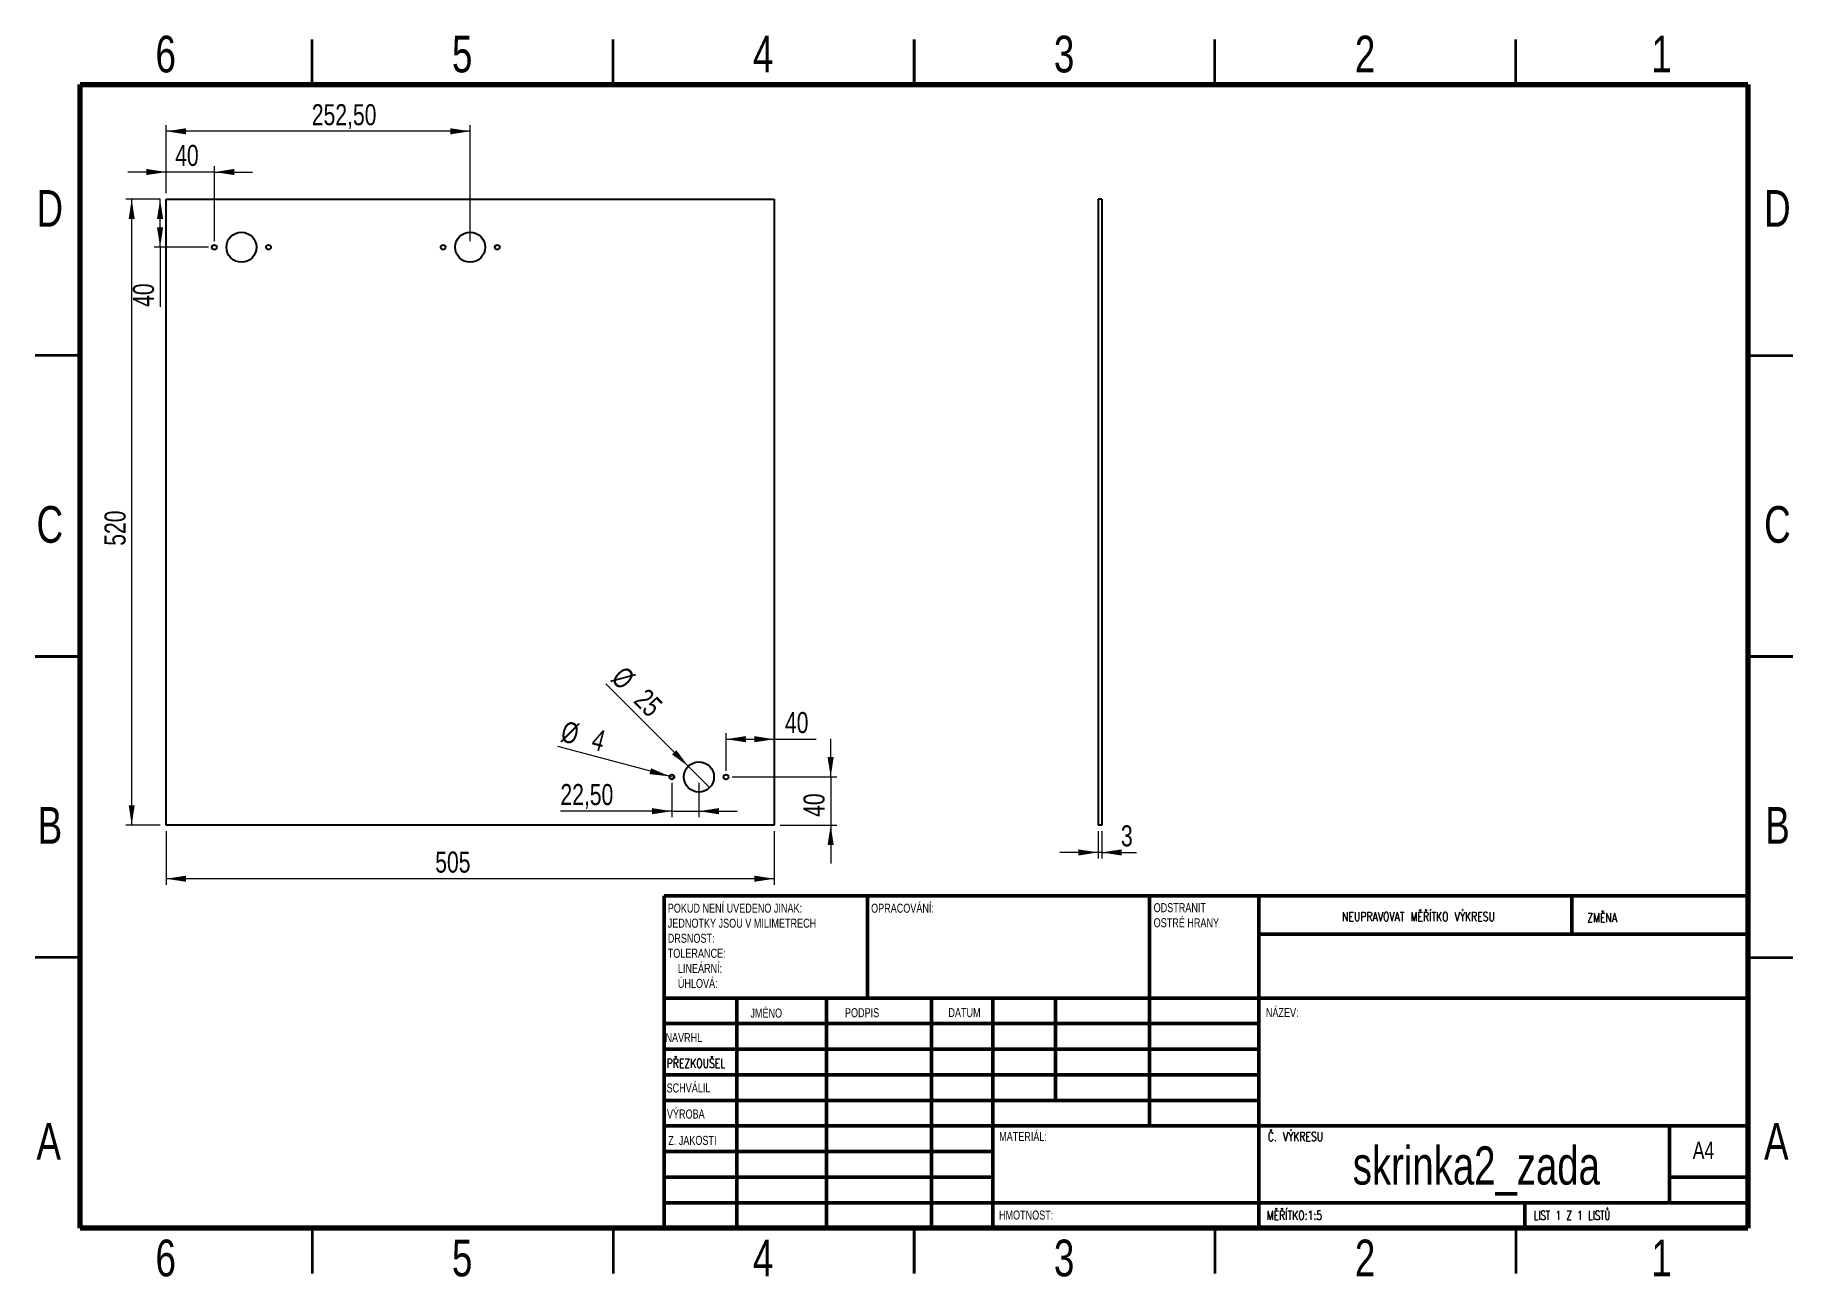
# Model space of a CAD drawing. Header units: millimetres. Extents: x 12 to 1472, y 10 to 1041.
import ezdxf

# ---------------------------------------------------------------- set-up
doc = ezdxf.new("R2010")
doc.units = ezdxf.units.MM
doc.header["$LTSCALE"] = 5
doc.styles.add('SLDTEXTSTYLE0', font='TXT', dxfattribs={"width": 0.75})
doc.styles.add('SLDTEXTSTYLE1', font='TXT', dxfattribs={"width": 0.6875, "bigfont": 'bigfont'})
doc.styles.add('SLDTEXTSTYLE2', font='TXT', dxfattribs={"width": 0.75, "bigfont": 'bigfont'})
doc.dimstyles.new('SLDDIMSTYLE0', dxfattribs={"dimtxt": 17.5, "dimasz": 16.51, "dimexe": 0, "dimexo": 0.0625, "dimgap": 4.375, "dimtad": 1, "dimrnd": 1e-09, "dimzin": 12, "dimdsep": 46, "dimtxsty": 'SLDTEXTSTYLE0', "dimsah": 1, "dimcen": 0.09, "dimadec": 0, "dimazin": 3, "dimtfac": 1, "dimtofl": 0, "dimtmove": 0, "dimatfit": 3, "dimfxl": 1, "dimfrac": 2, "dimtolj": 1, "dimtzin": 12, "dimarcsym": 0})
doc.dimstyles.new('SLDDIMSTYLE1', dxfattribs={"dimtxt": 17.5, "dimasz": 16.51, "dimexe": 0, "dimexo": 0.0625, "dimgap": 4.375, "dimtad": 1, "dimrnd": 1e-09, "dimzin": 12, "dimdsep": 46, "dimtxsty": 'SLDTEXTSTYLE0', "dimblk1": 'NONE', "dimsah": 1, "dimcen": 0, "dimadec": 0, "dimazin": 3, "dimtfac": 1, "dimtmove": 0, "dimatfit": 3, "dimldrblk": 'NONE', "dimfxl": 1, "dimfrac": 2, "dimtolj": 1, "dimtzin": 12, "dimarcsym": 0})
doc.dimstyles.new('SLDDIMSTYLE2', dxfattribs={"dimtxt": 17.5, "dimasz": 16.51, "dimexe": 0, "dimexo": 0.0625, "dimgap": 4.375, "dimtad": 1, "dimrnd": 1e-09, "dimzin": 12, "dimdsep": 46, "dimtxsty": 'SLDTEXTSTYLE0', "dimsah": 1, "dimcen": 0.09, "dimadec": 0, "dimazin": 3, "dimtfac": 1, "dimtmove": 0, "dimatfit": 0, "dimfxl": 1, "dimfrac": 2, "dimtolj": 1, "dimtzin": 12, "dimarcsym": 0})

# ---------------------------------------------------------------- blocks, each defined once
blk = doc.blocks.new('SW_NOTE_0')
at = {"color": 0, "linetype": 'Continuous', "lineweight": 0, "char_height": 7.5, "attachment_point": 1, "style": 'SLDTEXTSTYLE0'}
for s, insert in [('ODSTRANIT', (0, 9.7)), ('OSTRÉ HRANY', (0, -2.8))]:
    blk.add_mtext(s, dxfattribs=dict(at, insert=insert))
blk = doc.blocks.new('SW_NOTE_1')
at = {"color": 0, "linetype": 'Continuous', "lineweight": 0, "char_height": 7.5, "attachment_point": 1, "style": 'SLDTEXTSTYLE0'}
for s, insert in [('POKUD NENÍ UVEDENO JINAK:', (0, 9.7)), ('JEDNOTKY JSOU V MILIMETRECH', (0, -2.8)), ('TOLERANCE:', (0, -27.8)), ('DRSNOST:', (0, -15.3)), ('LINEÁRNÍ:', (8.4, -40.3)), ('ÚHLOVÁ:', (8.4, -52.8))]:
    blk.add_mtext(s, dxfattribs=dict(at, insert=insert))
blk = doc.blocks.new('_D')
at = {"color": 7, "linetype": 'Continuous', "lineweight": 18}
for p, q in [((121.4, 379.9), (121.4, 335.3)), ((626.4, 379.9), (626.4, 335.3)), ((626.4, 340.3), (121.4, 340.3))]:
    blk.add_line(p, q, dxfattribs=at)
for points in [[(121.4, 340.3), (137.9, 337.8), (137.9, 342.9)], [(626.4, 340.3), (609.8, 342.9), (609.8, 337.8)]]:
    blk.add_solid(points, dxfattribs=at)
at = {"color": 7, "linetype": 'Continuous', "lineweight": 18, "insert": (344.8, 362.9), "char_height": 17.5, "attachment_point": 1, "style": 'SLDTEXTSTYLE0'}
blk.add_mtext('505', dxfattribs=at)
blk = doc.blocks.new('_D_1')
at = {"color": 7, "linetype": 'Continuous', "lineweight": 18}
for p, q in [((116.4, 904.9), (87.7, 904.9)), ((92.7, 384.9), (92.7, 904.9)), ((116.4, 384.9), (87.7, 384.9))]:
    blk.add_line(p, q, dxfattribs=at)
for points in [[(92.7, 904.9), (90.2, 888.4), (95.2, 888.4)], [(92.7, 384.9), (95.2, 401.4), (90.2, 401.4)]]:
    blk.add_solid(points, dxfattribs=at)
at = {"color": 7, "linetype": 'Continuous', "lineweight": 18, "insert": (70.1, 616.9), "char_height": 17.5, "attachment_point": 1, "rotation": 90, "style": 'SLDTEXTSTYLE0'}
blk.add_mtext('520', dxfattribs=at)
blk = doc.blocks.new('_D_2')
at = {"color": 7, "linetype": 'Continuous', "lineweight": 18}
for q in [(446.7, 450.2), (543.3, 424.4)]:
    blk.add_line((539.4, 425.4), q, dxfattribs=at)
blk.add_solid([(539.4, 425.4), (524.1, 432.1), (522.8, 427.2)], dxfattribs=at)
at = {"color": 7, "linetype": 'Continuous', "lineweight": 18, "char_height": 17.5, "attachment_point": 1, "rotation": 345, "style": 'SLDTEXTSTYLE0'}
for s, insert in [('%%c', (452.5, 471.8)), ('4', (478.1, 465.2))]:
    blk.add_mtext(s, dxfattribs=dict(at, insert=insert))
blk = doc.blocks.new('_NONE')
blk = doc.blocks.new('_D_3')
at = {"color": 7, "linetype": 'Continuous', "lineweight": 18}
for q in [(486.4, 502.3), (572.7, 416)]:
    blk.add_line((555, 433.7), q, dxfattribs=at)
blk.add_solid([(555, 433.7), (545.1, 447.2), (541.5, 443.6)], dxfattribs=at)
at = {"color": 7, "linetype": 'Continuous', "lineweight": 18, "char_height": 17.5, "attachment_point": 1, "rotation": 315, "style": 'SLDTEXTSTYLE0'}
for s, insert in [('%%c', (502.3, 518.1)), ('25', (521.1, 499.6))]:
    blk.add_mtext(s, dxfattribs=dict(at, insert=insert))
blk = doc.blocks.new('_D_4')
at = {"color": 7, "linetype": 'Continuous', "lineweight": 18}
for p, q in [((541.4, 419.9), (541.4, 391.4)), ((563.9, 419.9), (563.9, 391.4)), ((541.4, 396.4), (448.8, 396.4)), ((541.4, 396.4), (563.9, 396.4)), ((563.9, 396.4), (595.6, 396.4))]:
    blk.add_line(p, q, dxfattribs=at)
for points in [[(541.4, 396.4), (524.8, 399), (524.8, 393.9)], [(563.9, 396.4), (580.4, 393.9), (580.4, 399)]]:
    blk.add_solid(points, dxfattribs=at)
at = {"color": 7, "linetype": 'Continuous', "lineweight": 18, "insert": (448.8, 419), "char_height": 17.5, "attachment_point": 1, "style": 'SLDTEXTSTYLE0'}
blk.add_mtext('22,50', dxfattribs=at)
blk = doc.blocks.new('_D_5')
at = {"color": 7, "linetype": 'Continuous', "lineweight": 18}
for p, q in [((673.3, 424.9), (673.3, 456.6)), ((591.4, 424.9), (678.3, 424.9)), ((673.3, 424.9), (673.3, 384.9)), ((631.4, 384.9), (678.3, 384.9)), ((673.3, 384.9), (673.3, 353.1))]:
    blk.add_line(p, q, dxfattribs=at)
for points in [[(673.3, 424.9), (675.8, 441.4), (670.7, 441.4)], [(673.3, 384.9), (670.7, 368.4), (675.8, 368.4)]]:
    blk.add_solid(points, dxfattribs=at)
at = {"color": 7, "linetype": 'Continuous', "lineweight": 18, "insert": (650.7, 391.7), "char_height": 17.5, "attachment_point": 1, "rotation": 90, "style": 'SLDTEXTSTYLE0'}
blk.add_mtext('40', dxfattribs=at)
blk = doc.blocks.new('_D_6')
at = {"color": 7, "linetype": 'Continuous', "lineweight": 18}
for p, q in [((586.4, 429.9), (586.4, 461.2)), ((586.4, 456.2), (626.4, 456.2)), ((626.4, 456.2), (661.2, 456.2))]:
    blk.add_line(p, q, dxfattribs=at)
for points in [[(586.4, 456.2), (602.9, 453.7), (602.9, 458.8)], [(626.4, 456.2), (609.8, 458.8), (609.8, 453.7)]]:
    blk.add_solid(points, dxfattribs=at)
at = {"color": 7, "linetype": 'Continuous', "lineweight": 18, "insert": (635.3, 478.8), "char_height": 17.5, "attachment_point": 1, "style": 'SLDTEXTSTYLE0'}
blk.add_mtext('40', dxfattribs=at)
blk = doc.blocks.new('_D_7')
at = {"color": 7, "linetype": 'Continuous', "lineweight": 18}
for p, q in [((121.4, 927.3), (89.6, 927.3)), ((121.4, 909.9), (121.4, 932.3)), ((161.4, 927.3), (121.4, 927.3)), ((161.4, 869.9), (161.4, 932.3)), ((161.4, 927.3), (193.1, 927.3))]:
    blk.add_line(p, q, dxfattribs=at)
for points in [[(121.4, 927.3), (104.8, 929.9), (104.8, 924.8)], [(161.4, 927.3), (177.9, 924.8), (177.9, 929.9)]]:
    blk.add_solid(points, dxfattribs=at)
at = {"color": 7, "linetype": 'Continuous', "lineweight": 18, "insert": (128.8, 949.9), "char_height": 17.5, "attachment_point": 1, "style": 'SLDTEXTSTYLE0'}
blk.add_mtext('40', dxfattribs=at)
blk = doc.blocks.new('_D_8')
at = {"color": 7, "linetype": 'Continuous', "lineweight": 18}
for p, q in [((116.4, 904.9), (111.3, 904.9)), ((116.3, 864.9), (116.3, 904.9)), ((156.4, 864.9), (111.3, 864.9)), ((116.3, 864.9), (116.3, 815.3))]:
    blk.add_line(p, q, dxfattribs=at)
for points in [[(116.3, 904.9), (113.7, 888.4), (118.8, 888.4)], [(116.3, 864.9), (118.8, 881.4), (113.7, 881.4)]]:
    blk.add_solid(points, dxfattribs=at)
at = {"color": 7, "linetype": 'Continuous', "lineweight": 18, "insert": (93.7, 815.3), "char_height": 17.5, "attachment_point": 1, "rotation": 90, "style": 'SLDTEXTSTYLE0'}
blk.add_mtext('40', dxfattribs=at)
blk = doc.blocks.new('_D_9')
at = {"color": 7, "linetype": 'Continuous', "lineweight": 18}
for p, q in [((121.4, 909.9), (121.4, 966.2)), ((373.9, 869.9), (373.9, 966.2)), ((373.9, 961.2), (121.4, 961.2))]:
    blk.add_line(p, q, dxfattribs=at)
for points in [[(121.4, 961.2), (137.9, 958.6), (137.9, 963.7)], [(373.9, 961.2), (357.3, 963.7), (357.3, 958.6)]]:
    blk.add_solid(points, dxfattribs=at)
at = {"color": 7, "linetype": 'Continuous', "lineweight": 18, "insert": (242.3, 983.7), "char_height": 17.5, "attachment_point": 1, "style": 'SLDTEXTSTYLE0'}
blk.add_mtext('252,50', dxfattribs=at)
blk = doc.blocks.new('_D_10')
at = {"color": 7, "linetype": 'Continuous', "lineweight": 18}
for p, q in [((895.4, 379.9), (895.4, 357.2)), ((898.4, 379.9), (898.4, 357.2)), ((895.4, 362.2), (863.7, 362.2)), ((898.4, 362.2), (895.4, 362.2)), ((898.4, 362.2), (927.3, 362.2))]:
    blk.add_line(p, q, dxfattribs=at)
for points in [[(895.4, 362.2), (878.9, 364.7), (878.9, 359.6)], [(898.4, 362.2), (914.9, 359.6), (914.9, 364.7)]]:
    blk.add_solid(points, dxfattribs=at)
at = {"color": 7, "linetype": 'Continuous', "lineweight": 18, "insert": (914.4, 384.7), "char_height": 17.5, "attachment_point": 1, "style": 'SLDTEXTSTYLE0'}
blk.add_mtext('3', dxfattribs=at)

msp = doc.modelspace()

# ---------------------------------------------------------------- linework, layer by layer
at = {"color": 7, "linetype": 'Continuous', "lineweight": 35}
for p, q in [((242.5, 1000), (242.5, 1037.5)), ((492.5, 1000), (492.5, 1037.5)), ((742.5, 1037.5), (742.5, 1000)), ((742.5, 1000), (742.5, 1037.5)), ((992.5, 1000), (992.5, 1037.5)), ((1242.5, 1000), (1242.5, 1037.5)), ((50, 775), (12.5, 775)), ((1435, 775), (1472.5, 775)), ((12.5, 525), (50, 525)), ((50, 525), (12.5, 525)), ((1472.5, 525), (1435, 525)), ((1435, 525), (1472.5, 525)), ((50, 275), (12.5, 275)), ((1435, 275), (1472.5, 275)), ((242.5, 50), (242.5, 12.5)), ((492.5, 50), (492.5, 12.5)), ((742.5, 12.5), (742.5, 50)), ((742.5, 50), (742.5, 12.5)), ((992.5, 50), (992.5, 12.5)), ((1242.5, 50), (1242.5, 12.5))]:
    msp.add_line(p, q, dxfattribs=at)
at = {"color": 7, "linetype": 'Continuous', "lineweight": 70}
for p, q in [((50, 50), (50, 1000)), ((50, 1000), (1435, 1000)), ((1435, 1000), (1435, 50)), ((1435, 50), (50, 50))]:
    msp.add_line(p, q, dxfattribs=at)
at = {"color": 7, "linetype": 'Continuous', "lineweight": 25}
for p, q in [((121.354, 904.87), (626.354, 904.87)), ((121.354, 384.87), (121.354, 904.87)), ((626.354, 904.87), (626.354, 384.87)), ((898.433, 904.87), (895.433, 904.87)), ((895.433, 904.87), (895.433, 384.87)), ((898.433, 904.87), (898.433, 384.87)), ((626.354, 384.87), (121.354, 384.87)), ((898.433, 384.87), (895.433, 384.87))]:
    msp.add_line(p, q, dxfattribs=at)
at = {"color": 7, "linetype": 'Continuous', "lineweight": 50}
for p, q in [((535, 326.25), (1435, 326.25)), ((535, 326.25), (535, 50)), ((704, 241.25), (704, 326.25)), ((938, 326.25), (938, 135)), ((1029, 326.25), (1029, 50)), ((1289, 294.375), (1289, 326.25)), ((1435, 294.375), (1029, 294.375)), ((1435, 241.25), (535, 241.25)), ((595.352, 241.25), (595.352, 50)), ((669.955, 241.25), (669.955, 50)), ((756.995, 241.25), (756.995, 50)), ((808, 50), (808, 241.25)), ((860, 156.25), (860, 241.25)), ((1029, 220), (535, 220)), ((1029, 198.75), (535, 198.75)), ((1029, 177.5), (535, 177.5)), ((1029, 156.25), (535, 156.25)), ((808, 135), (535, 135)), ((808, 135), (1435, 135)), ((1370, 71.25), (1370, 135)), ((808, 113.75), (535, 113.75)), ((808, 92.5), (535, 92.5)), ((1435, 92.5), (1370, 92.5)), ((535, 71.25), (1435, 71.25)), ((1250, 50), (1250, 71.25))]:
    msp.add_line(p, q, dxfattribs=at)
at = {"color": 7, "linetype": 'Continuous', "lineweight": 25}
for centre, radius in [((183.854, 864.87), 12.5), ((373.854, 864.87), 12.5), ((161.354, 864.87), 2), ((206.354, 864.87), 2), ((351.354, 864.87), 2), ((396.354, 864.87), 2), ((541.354, 424.87), 2), ((563.854, 424.87), 12.5), ((586.354, 424.87), 2)]:
    msp.add_circle(centre, radius, dxfattribs=at)

# ---------------------------------------------------------------- block references
at = {"color": 7, "linetype": 'Continuous', "lineweight": 0}
for name, p in [('SW_NOTE_1', (537.968, 309.937)), ('SW_NOTE_0', (941.546, 310.347))]:
    msp.add_blockref(name, p, dxfattribs=at)

# ---------------------------------------------------------------- texts
for s, insert, char_height, attachment_point, style in [('6', (120.943, 1040.568), 30.48, 2, 'SLDTEXTSTYLE0'), ('5', (367.193, 1040.568), 30.48, 2, 'SLDTEXTSTYLE0'), ('4', (617.193, 1040.568), 30.48, 2, 'SLDTEXTSTYLE0'), ('3', (867.193, 1040.568), 30.48, 2, 'SLDTEXTSTYLE0'), ('2', (1117.193, 1040.568), 30.48, 2, 'SLDTEXTSTYLE0'), ('1', (1363.443, 1040.568), 30.48, 2, 'SLDTEXTSTYLE0'), ('D', (24.651, 912.378), 30.48, 2, 'SLDTEXTSTYLE0'), ('D', (1459.651, 912.378), 30.48, 2, 'SLDTEXTSTYLE0'), ('C', (24.683, 649.878), 30.48, 2, 'SLDTEXTSTYLE0'), ('C', (1459.683, 649.878), 30.48, 2, 'SLDTEXTSTYLE0'), ('B', (24.767, 399.878), 30.48, 2, 'SLDTEXTSTYLE0'), ('B', (1459.767, 399.878), 30.48, 2, 'SLDTEXTSTYLE0'), ('OPRACOVÁNÍ:', (706.856, 319.596), 7.5, 1, 'SLDTEXTSTYLE0'), ('NEUPRAVOVAT MĚŘÍTKO VÝKRESU', (1098.073, 312.665), 7.5, 1, 'SLDTEXTSTYLE2'), ('ZMĚNA', (1301.638, 311.675), 7.5, 1, 'SLDTEXTSTYLE2'), ('JMÉNO', (606.611, 232.507), 7.5, 1, 'SLDTEXTSTYLE0'), ('NÁZEV:', (1034.781, 232.881), 7.5, 1, 'SLDTEXTSTYLE0'), ('PODPIS', (685.168, 232.809), 7.5, 1, 'SLDTEXTSTYLE0'), ('DATUM', (771.074, 232.881), 7.5, 1, 'SLDTEXTSTYLE0'), ('NAVRHL', (536.061, 212.149), 7.5, 1, 'SLDTEXTSTYLE0'), ('PŘEZKOUŠEL', (537.052, 190.772), 7.5, 1, 'SLDTEXTSTYLE2'), ('SCHVÁLIL', (537.009, 170.321), 7.5, 1, 'SLDTEXTSTYLE0'), ('VÝROBA', (537.276, 148.669), 7.5, 1, 'SLDTEXTSTYLE0'), ('A', (23.783, 137.378), 30.48, 2, 'SLDTEXTSTYLE0'), ('MATERIÁL:', (813.229, 129.93), 7.5, 1, 'SLDTEXTSTYLE0'), ('Č. VÝKRESU', (1036.393, 129.93), 7.5, 1, 'SLDTEXTSTYLE2'), ('A', (1458.783, 137.378), 30.48, 2, 'SLDTEXTSTYLE0'), ('Z. JAKOSTI', (538.345, 126.748), 7.5, 1, 'SLDTEXTSTYLE0'), ('skrinka2_zada', (1209.608, 118.035), 31.75, 2, 'SLDTEXTSTYLE0'), ('A4', (1389.356, 122.032), 14.5521, 1, 'SLDTEXTSTYLE0'), ('HMOTNOST:', (813.089, 64.747), 7.493, 1, 'SLDTEXTSTYLE0'), ('MĚŘÍTKO:1:5', (1035.37, 64.5), 7.5, 1, 'SLDTEXTSTYLE2'), ('LIST 1 Z 1 LISTŮ', (1257.391, 64.5), 7.5, 1, 'SLDTEXTSTYLE1'), ('6', (120.943, 40.568), 30.48, 2, 'SLDTEXTSTYLE0'), ('5', (367.193, 40.568), 30.48, 2, 'SLDTEXTSTYLE0'), ('4', (617.193, 40.568), 30.48, 2, 'SLDTEXTSTYLE0'), ('3', (867.193, 40.568), 30.48, 2, 'SLDTEXTSTYLE0'), ('2', (1117.193, 40.568), 30.48, 2, 'SLDTEXTSTYLE0'), ('1', (1363.443, 40.568), 30.48, 2, 'SLDTEXTSTYLE0')]:
    msp.add_mtext(s, dxfattribs=dict(at, insert=insert, char_height=char_height, attachment_point=attachment_point, style=style))

# ---------------------------------------------------------------- dimensions: what is measured, and where the dimension line sits
at = {"color": 7, "linetype": 'Continuous', "lineweight": 18}
for base, p1, p2, dimstyle, picture, middle in [((121.354, 961.157), (373.854, 864.87), (121.354, 904.87), 'SLDDIMSTYLE0', '_D_9', (277.839, 961.157)), ((121.354, 927.323), (161.354, 864.87), (121.354, 904.87), 'SLDDIMSTYLE2', '_D_7', (141.766, 927.323)), ((626.354, 456.213), (586.354, 424.87), (626.354, 384.87), 'SLDDIMSTYLE0', '_D_6', (648.252, 456.213)), ((563.854, 396.432), (541.354, 424.87), (563.854, 424.87), 'SLDDIMSTYLE2', '_D_4', (477.877, 396.432)), ((121.354, 340.334), (626.354, 384.87), (121.354, 384.87), 'SLDDIMSTYLE0', '_D', (364.181, 340.334)), ((895.433, 362.152), (898.433, 384.87), (895.433, 384.87), 'SLDDIMSTYLE2', '_D_10', (920.869, 362.152))]:
    dim = msp.add_linear_dim(base=base, p1=p1, p2=p2, dimstyle=dimstyle, dxfattribs=at)
    dim.commit()
    dim.dimension.update_dxf_attribs({"geometry": picture, "text_midpoint": middle, "dimtype": 160})
for base, p1, p2, dimstyle, picture, middle in [((92.701, 904.87), (121.354, 384.87), (121.354, 904.87), 'SLDDIMSTYLE0', '_D_1', (92.701, 636.308)), ((116.286, 904.87), (161.354, 864.87), (121.354, 904.87), 'SLDDIMSTYLE0', '_D_8', (116.286, 828.235)), ((673.251, 384.87), (586.354, 424.87), (626.354, 384.87), 'SLDDIMSTYLE2', '_D_5', (673.251, 404.584))]:
    dim = msp.add_linear_dim(base=base, p1=p1, p2=p2, angle=90, dimstyle=dimstyle, dxfattribs=at)
    dim.commit()
    dim.dimension.update_dxf_attribs({"geometry": picture, "text_midpoint": middle, "dimtype": 160})
for p1, p2, picture, middle in [((572.693, 416.031), (555.015, 433.709), '_D_3', (504.107, 484.617)), ((543.286, 424.352), (539.422, 425.388), '_D_2', (464.565, 445.446))]:
    dim = msp.add_diameter_dim_2p(p1=p1, p2=p2, dimstyle='SLDDIMSTYLE1', dxfattribs=at)
    dim.commit()
    dim.dimension.update_dxf_attribs({"geometry": picture, "text_midpoint": middle, "dimtype": 163})

doc.saveas('drawing.dxf')
